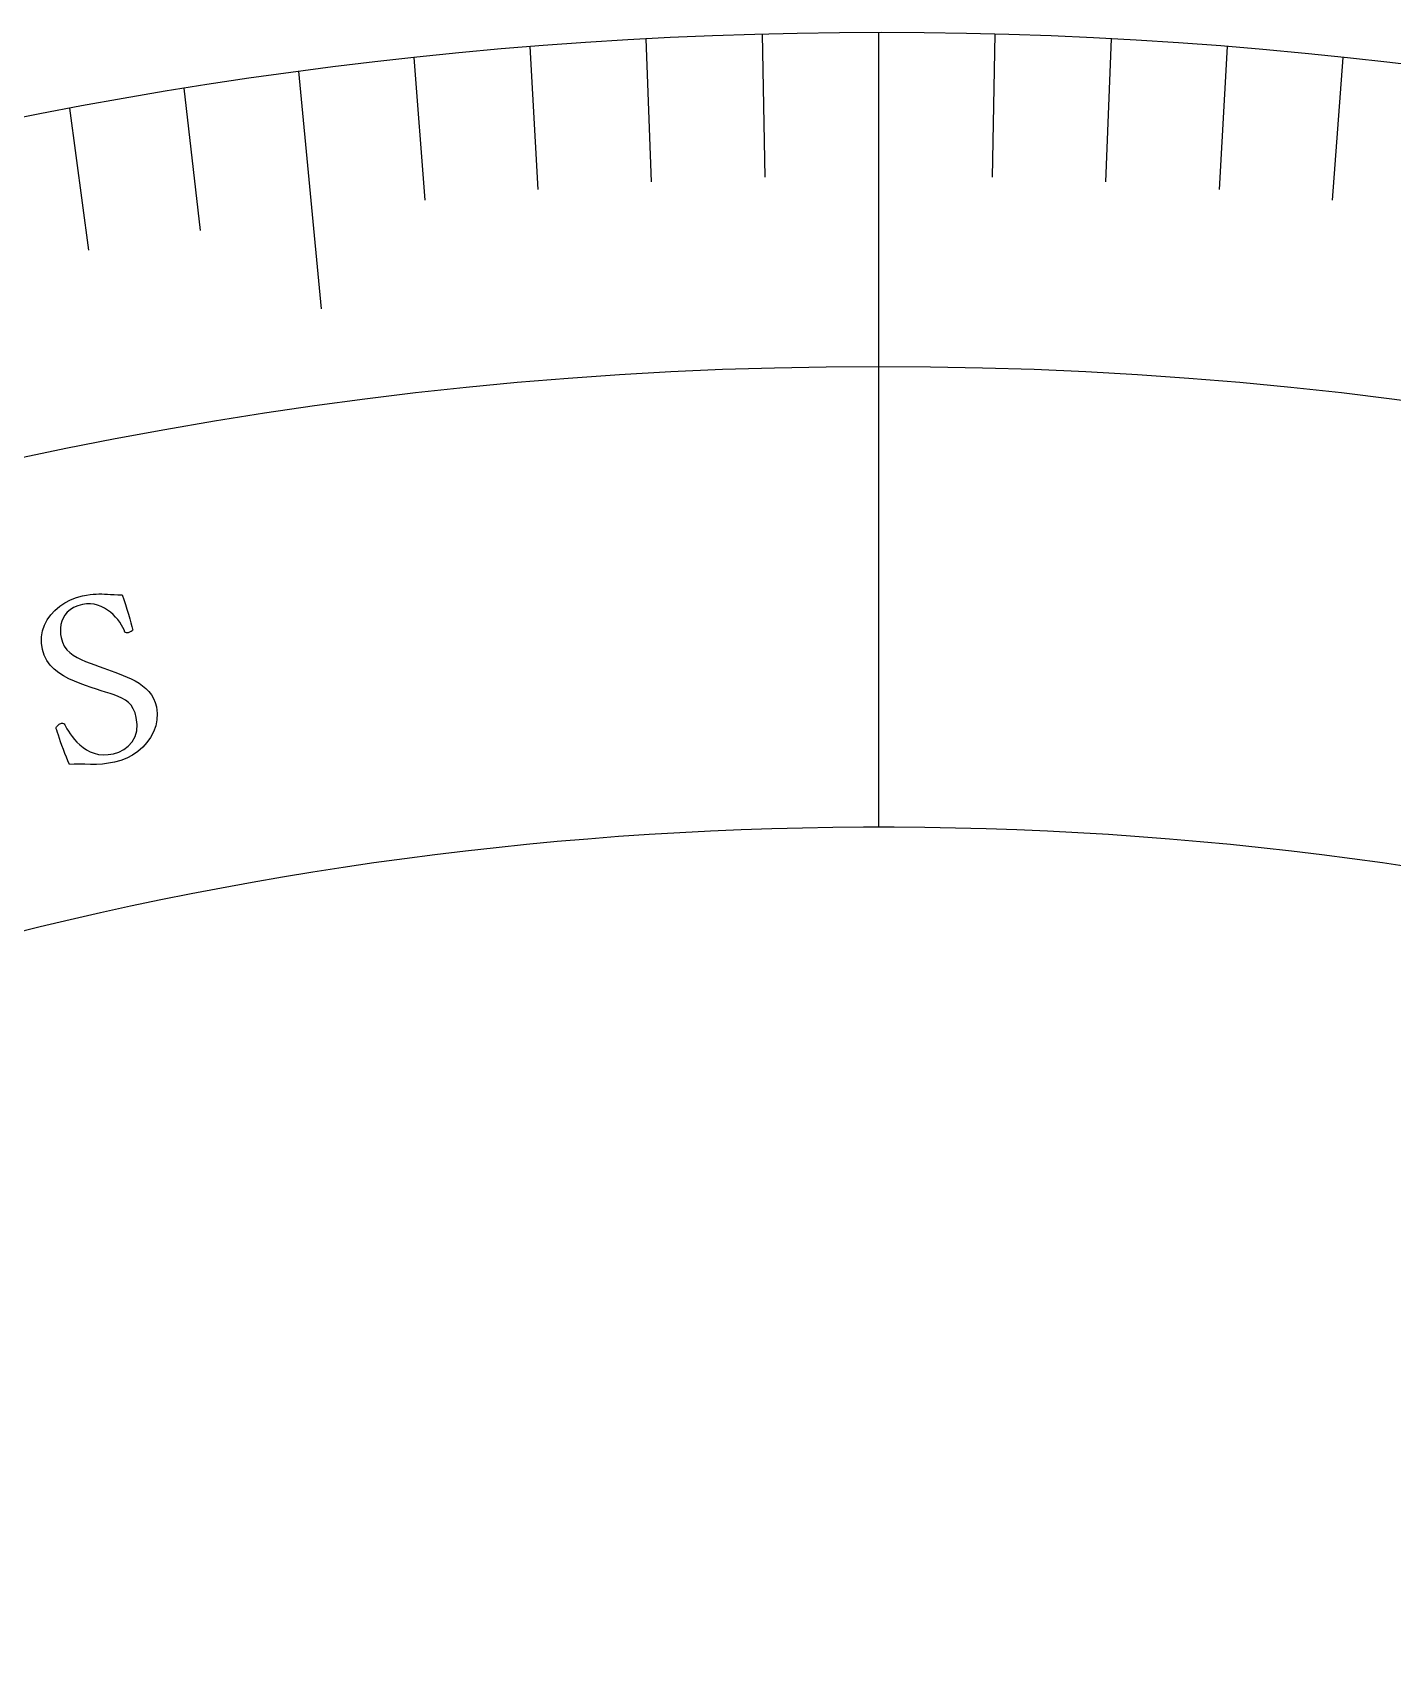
# Model space of a CAD drawing. Header units: millimetres. Extents: x -49 to 68, y -60 to 68.
# Drawn here: x -9.46 to 5.75, y 50.15 to 68.4 of the extents above; entities that cross this region are included whole.
import ezdxf

# ---------------------------------------------------------------- set-up
doc = ezdxf.new("R2010")
doc.units = ezdxf.units.MM
for name, color, linetype in [('CUT_INNER', 6, 'Continuous'), ('CUT_OUTER', 1, 'Continuous'), ('ENGRAVE', 7, 'Continuous'), ('ENGRAVE_FINE', 8, 'Continuous'), ('TEXT', 5, 'Continuous')]:
    doc.layers.add(name, color=color, linetype=linetype)

msp = doc.modelspace()

# ---------------------------------------------------------------- linework, layer by layer
at = {"layer": 'CUT_INNER'}
msp.add_arc((0.0001, 19.5469), 39.9611, 52.52305, 116.15915, dxfattribs=at)
at = {"layer": 'CUT_OUTER'}
msp.add_arc((0, 19.5459), 48.8541, 346.06601, 202.73839, dxfattribs=at)
at = {"layer": 'ENGRAVE'}
msp.add_lwpolyline([(0, 68.4), (0, 59.508)], dxfattribs=at)
msp.add_circle((0, 19.5457), 45.1196, dxfattribs=at)
at = {"layer": 'ENGRAVE_FINE'}
for points in [[(-2.6036, 68.3306), (-2.5427, 66.731)], [(-1.3024, 68.3826), (-1.2719, 66.7823)], [(1.3024, 68.3826), (1.2719, 66.7823)], [(2.6036, 68.3306), (2.5427, 66.731)], [(-5.1977, 68.1227), (-5.0759, 66.526)], [(-3.9024, 68.2439), (-3.811, 66.6455)], [(3.9024, 68.2439), (3.811, 66.6455)], [(5.1977, 68.1227), (5.0759, 66.526)], [(-6.4883, 67.9672), (-6.2346, 65.3097)], [(-7.7729, 67.7777), (-7.5904, 66.1858)], [(-9.0505, 67.5543), (-8.8377, 65.9656)]]:
    msp.add_lwpolyline(points, dxfattribs=at)
at = {"layer": 'TEXT'}
msp.add_lwpolyline([(-8.9051, 62.0967), (-8.8619, 62.1051), (-8.8223, 62.1114), (-8.7862, 62.1156), (-8.7537, 62.1178), (-8.7227, 62.1186), (-8.6912, 62.1186), (-8.6591, 62.1177), (-8.6265, 62.116), (-8.5916, 62.1139), (-8.5528, 62.1118), (-8.5101, 62.1098), (-8.4634, 62.1077), (-8.4445, 62.0554), (-8.4263, 62.0021), (-8.4088, 61.9476), (-8.3921, 61.8921), (-8.3769, 61.8396), (-8.3641, 61.7942), (-8.3536, 61.7557), (-8.3454, 61.7243), (-8.3443, 61.7177), (-8.3465, 61.7113), (-8.3522, 61.7051), (-8.3613, 61.6992), (-8.3717, 61.694), (-8.3811, 61.6898), (-8.3896, 61.6867), (-8.3972, 61.6848), (-8.4069, 61.6836), (-8.4157, 61.684), (-8.4238, 61.6861), (-8.4311, 61.6897), (-8.4407, 61.7153), (-8.4535, 61.7423), (-8.4697, 61.7709), (-8.4893, 61.801), (-8.5117, 61.8313), (-8.5368, 61.8603), (-8.5644, 61.888), (-8.5947, 61.9145), (-8.6272, 61.9387), (-8.6618, 61.9598), (-8.6984, 61.9776), (-8.737, 61.9923), (-8.7772, 62.0026), (-8.8188, 62.0073), (-8.8617, 62.0063), (-8.9059, 61.9997), (-8.9601, 61.9852), (-9.0068, 61.966), (-9.046, 61.942), (-9.0778, 61.9134), (-9.1032, 61.8815), (-9.1233, 61.8478), (-9.1381, 61.8123), (-9.1475, 61.7751), (-9.1525, 61.7374), (-9.154, 61.7009), (-9.152, 61.6656), (-9.1464, 61.6314), (-9.1313, 61.5797), (-9.11, 61.5342), (-9.0823, 61.4949), (-9.0483, 61.4617), (-9.0094, 61.433), (-8.9671, 61.4072), (-8.9214, 61.3843), (-8.8723, 61.3643), (-8.8214, 61.3456), (-8.7703, 61.3264), (-8.7189, 61.3069), (-8.6674, 61.2871), (-8.6279, 61.2727), (-8.5865, 61.2576), (-8.5431, 61.2418), (-8.4977, 61.2252), (-8.4516, 61.2075), (-8.406, 61.1882), (-8.3608, 61.1673), (-8.3162, 61.1448), (-8.2733, 61.1199), (-8.2335, 61.0921), (-8.1969, 61.0612), (-8.1634, 61.0273), (-8.1343, 60.9899), (-8.1106, 60.9488), (-8.0925, 60.9038), (-8.0798, 60.855), (-8.0709, 60.7815), (-8.073, 60.7104), (-8.0864, 60.6417), (-8.1108, 60.5753), (-8.1443, 60.5127), (-8.1848, 60.4552), (-8.2324, 60.4029), (-8.2871, 60.3556), (-8.347, 60.3145), (-8.4104, 60.2809), (-8.4772, 60.2546), (-8.5475, 60.2358), (-8.6152, 60.2236), (-8.6825, 60.2153), (-8.7494, 60.2111), (-8.8159, 60.2108), (-8.8805, 60.2122), (-8.9415, 60.2128), (-8.9989, 60.2126), (-9.0528, 60.2117), (-9.0701, 60.2512), (-9.0871, 60.2923), (-9.104, 60.3348), (-9.1207, 60.3789), (-9.1366, 60.4224), (-9.1512, 60.4633), (-9.1645, 60.5015), (-9.1765, 60.537), (-9.1867, 60.568), (-9.1945, 60.5926), (-9.1999, 60.6107), (-9.203, 60.6223), (-9.1972, 60.6307), (-9.1908, 60.6386), (-9.1838, 60.6462), (-9.1761, 60.6533), (-9.1679, 60.6597), (-9.1592, 60.6648), (-9.15, 60.6688), (-9.1405, 60.6715), (-9.1287, 60.6725), (-9.1188, 60.6697), (-9.1105, 60.6633), (-9.1041, 60.6532), (-9.094, 60.6329), (-9.0808, 60.6094), (-9.0646, 60.5828), (-9.0452, 60.553), (-9.0228, 60.5216), (-8.9971, 60.4904), (-8.9682, 60.4594), (-8.9361, 60.4285), (-8.9008, 60.3996), (-8.8623, 60.3744), (-8.8208, 60.353), (-8.7761, 60.3354), (-8.7279, 60.3233), (-8.6762, 60.3183), (-8.6206, 60.3204), (-8.5614, 60.3297), (-8.4993, 60.3484), (-8.4437, 60.3773), (-8.3944, 60.4163), (-8.3515, 60.4655), (-8.3187, 60.523), (-8.2999, 60.5869), (-8.295, 60.6574), (-8.3042, 60.7343), (-8.3184, 60.7882), (-8.3379, 60.8344), (-8.3626, 60.873), (-8.3926, 60.9039), (-8.427, 60.9295), (-8.4648, 60.9522), (-8.5062, 60.9719), (-8.551, 60.9887), (-8.5984, 61.0041), (-8.6477, 61.0199), (-8.6987, 61.036), (-8.7515, 61.0524), (-8.811, 61.0729), (-8.8717, 61.0948), (-8.9338, 61.1179), (-8.9971, 61.1423), (-9.0593, 61.1695), (-9.1179, 61.2009), (-9.1728, 61.2365), (-9.2242, 61.2763), (-9.2695, 61.3216), (-9.3062, 61.3736), (-9.3344, 61.4322), (-9.354, 61.4975), (-9.3648, 61.569), (-9.3647, 61.6381), (-9.3536, 61.7046), (-9.3315, 61.7686), (-9.3002, 61.8289), (-9.2614, 61.8843), (-9.2153, 61.9348), (-9.1618, 61.9805), (-9.1028, 62.0202), (-9.0403, 62.0528), (-8.9744, 62.0783), (-8.9051, 62.0967)], close=True, dxfattribs=at)

doc.saveas('drawing.dxf')
